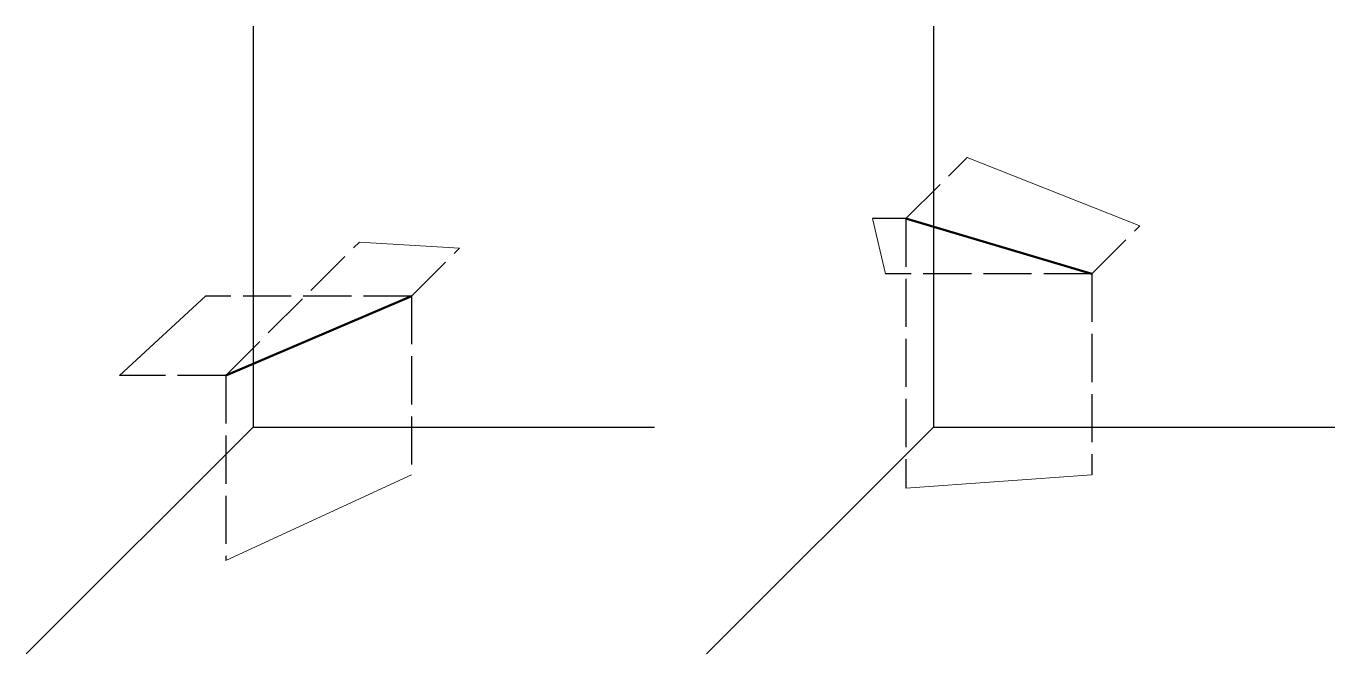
# Model space of a CAD drawing. Header units: millimetres. Extents: x 1821 to 2147, y 1044 to 1200.
import ezdxf

# ---------------------------------------------------------------- set-up
doc = ezdxf.new("R2010")
doc.units = ezdxf.units.MM
doc.linetypes.add('ACAD_ISO02W100', pattern=[15, 12, -3])
doc.layers.add('cx', color=7, linetype='Continuous', lineweight=50)
doc.layers.add('xx', color=7, linetype='Continuous', lineweight=20)
doc.layers.add('虚线', color=7, linetype='ACAD_ISO02W100')

msp = doc.modelspace()

# ---------------------------------------------------------------- linework, layer by layer
for p, q in [((1877.6, 1200.27), (1877.6, 1100.27)), ((2047.09, 1200.27), (2047.09, 1100.27)), ((1877.6, 1100.27), (1821.03, 1043.7)), ((1877.6, 1100.27), (1977.6, 1100.27)), ((2047.09, 1100.27), (1990.52, 1043.7)), ((2047.09, 1100.27), (2147.09, 1100.27))]:
    msp.add_line(p, q)
at = {"layer": 'cx'}
for p, q in [((2040.24, 1152.28), (2086.55, 1138.51)), ((1870.75, 1113.13), (1917.06, 1132.94))]:
    msp.add_line(p, q, dxfattribs=at)
at = {"layer": 'xx'}
for p, q in [((2055.45, 1167.49), (2098.47, 1150.43)), ((2035.17, 1138.51), (2031.87, 1152.28)), ((1928.98, 1144.86), (1904.05, 1146.43)), ((1844.3, 1113.13), (1865.68, 1132.94)), ((1917.06, 1088.36), (1870.75, 1066.98)), ((2086.55, 1088.36), (2040.24, 1085.06))]:
    msp.add_line(p, q, dxfattribs=at)
at = {"layer": '虚线'}
for p, q in [((2040.24, 1152.28), (2055.45, 1167.49)), ((2040.24, 1152.28), (2031.87, 1152.28)), ((2040.24, 1152.28), (2040.24, 1085.06)), ((2086.55, 1138.51), (2098.47, 1150.43)), ((1870.75, 1113.13), (1904.05, 1146.43)), ((1917.06, 1132.94), (1928.98, 1144.86)), ((2086.55, 1138.51), (2035.17, 1138.51)), ((2086.55, 1138.51), (2086.55, 1088.36)), ((1917.06, 1132.94), (1865.68, 1132.94)), ((1917.06, 1132.94), (1917.06, 1088.36)), ((1870.75, 1113.13), (1844.3, 1113.13)), ((1870.75, 1113.13), (1870.75, 1066.98))]:
    msp.add_line(p, q, dxfattribs=at)

doc.saveas('drawing.dxf')
